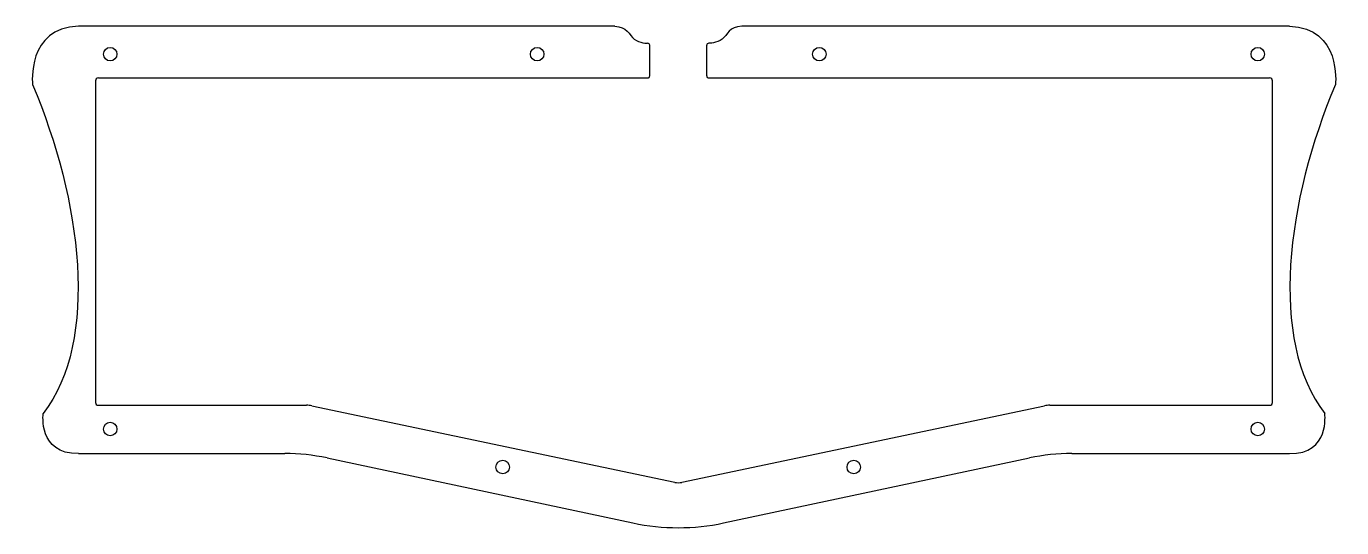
# Model space of a CAD drawing. Header units: millimetres. Extents: x -1 to 310, y 3 to 122.
import ezdxf

# ---------------------------------------------------------------- set-up
doc = ezdxf.new("R2010")
doc.units = ezdxf.units.MM
doc.layers.get('0').update_dxf_attribs({"lineweight": 25, "true_color": 0x000000})

msp = doc.modelspace()

# ---------------------------------------------------------------- linework, layer by layer
for p, q in [((138, 122.13), (10.91, 122.13)), ((297.96, 122.13), (168.14, 122.13)), ((146.32, 110.38), (146.32, 117.63)), ((159.82, 110.38), (159.82, 117.63)), ((14.91, 109.18), (14.91, 32.93)), ((15.61, 109.88), (145.82, 109.88)), ((160.32, 109.88), (293.26, 109.88)), ((293.96, 32.93), (293.96, 109.18)), ((15.61, 32.23), (64.98, 32.23)), ((66.22, 32.1), (152.25, 13.96)), ((153.91, 13.96), (239.91, 32.1)), ((241.15, 32.23), (293.26, 32.23)), ((10.91, 20.79), (59.78, 20.79)), ((69.82, 19.73), (142.33, 4.32)), ((163.82, 4.32), (236.33, 19.73)), ((246.37, 20.79), (297.96, 20.79))]:
    msp.add_line(p, q)
for centre in [(18.41, 115.53), (119.63, 115.53), (186.51, 115.53), (290.46, 115.53), (18.41, 26.59), (290.46, 26.59), (111.46, 17.58), (194.68, 17.58)]:
    msp.add_circle(centre, 1.6)
for centre, radius, start, end in [((145.82, 117.63), 0.5, 0, 90), ((160.32, 117.63), 0.5, 90, 180), ((15.61, 109.18), 0.7, 90, 180), ((145.82, 110.38), 0.5, 270, 0), ((160.32, 110.38), 0.5, 180, 270), ((293.26, 109.18), 0.7, 0, 90), ((15.61, 32.93), 0.7, 180, 270), ((64.98, 26.23), 6, 78.0901, 90), ((241.15, 26.23), 6, 90, 101.9133), ((293.26, 32.93), 0.7, 270, 0), ((59.78, -27.51), 48.3, 78.0001, 90), ((246.37, -27.51), 48.3, 90, 101.9999), ((153.08, 17.87), 4, 258.0901, 281.9133), ((153.08, 54.89), 51.7, 258.0001, 281.9999)]:
    msp.add_arc(centre, radius, start, end)
for points in [[(10.91, 122.13), (-1.48, 121.86), (0, 108.3), (0, 108.3)], [(138, 122.13), (140.9, 122.13), (141.96, 118), (145.82, 118.13), (145.82, 118.13)], [(168.14, 122.13), (165.23, 122.13), (164.18, 118), (160.32, 118.13), (160.32, 118.13)], [(297.96, 122.13), (310.35, 121.86), (308.87, 108.3), (308.87, 108.3)], [(0, 108.3), (11.55, 80.96), (15.92, 47.73), (2.53, 30.25)], [(308.87, 108.3), (297.32, 80.96), (292.95, 47.73), (306.34, 30.25)], [(10.91, 20.79), (1.21, 20.6), (2.53, 30.25), (2.53, 30.25)], [(297.96, 20.79), (307.66, 20.6), (306.34, 30.25), (306.34, 30.25)]]:
    msp.add_open_spline(points, degree=3)

doc.saveas('drawing.dxf')
